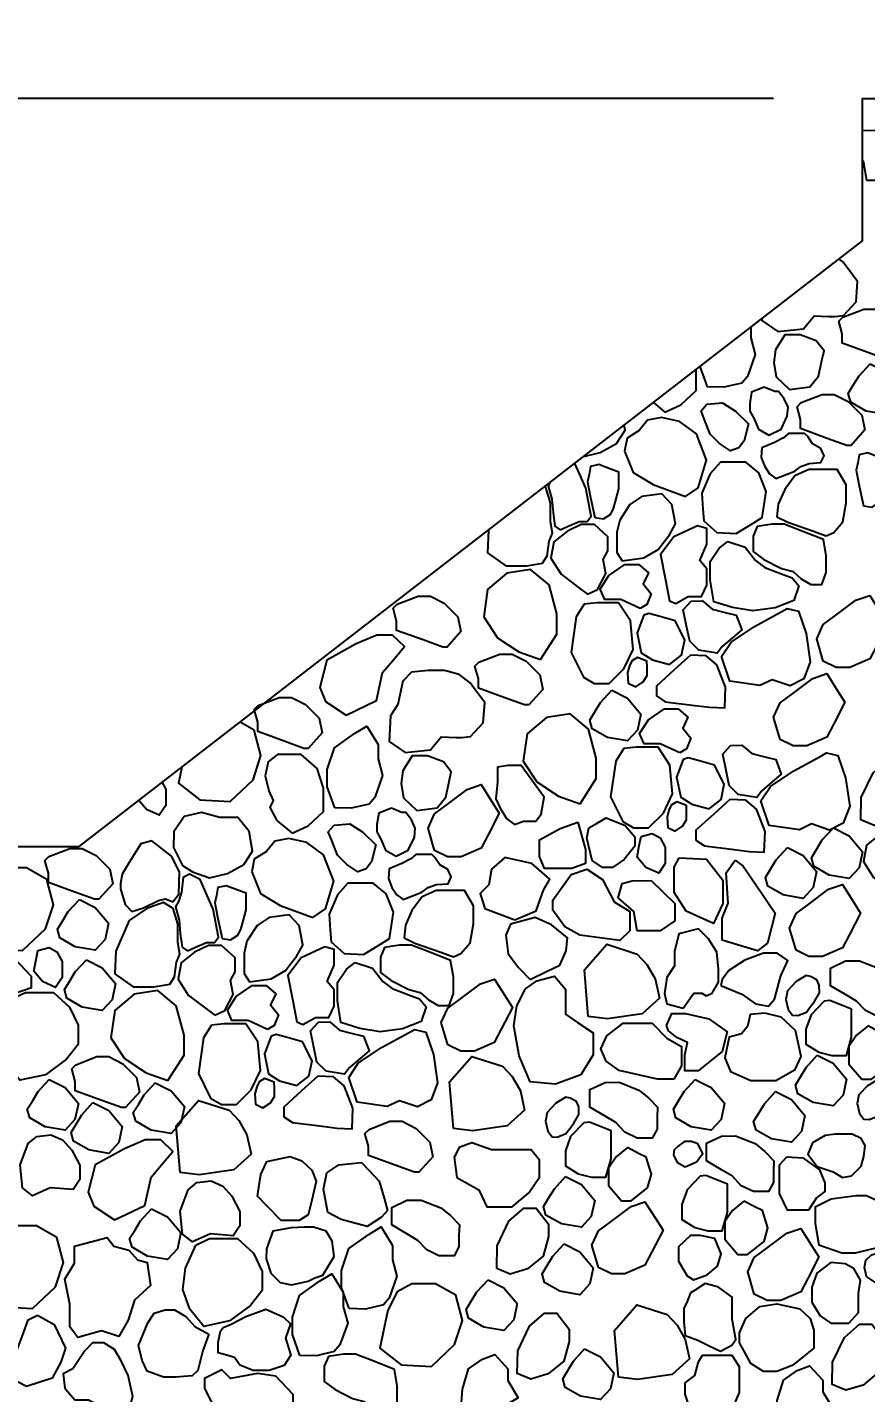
# Model space of a CAD drawing. Header units: millimetres. Extents: x -251401 to 377140, y -30451 to 275830.
# Drawn here: x 333552 to 335906, y -574 to 3260 of the extents above; entities that cross this region are included whole.
import ezdxf

# ---------------------------------------------------------------- set-up
doc = ezdxf.new("R2010")
doc.units = ezdxf.units.MM
for name, color, linetype in [('0-S8', 8, 'Continuous'), ('A-DIMENSIONS', 30, 'Continuous'), ('A-WALL', 4, 'Continuous')]:
    doc.layers.add(name, color=color, linetype=linetype)
doc.styles.add('LEROY', font='simplex.shx')
doc.dimstyles.new('DIM100', dxfattribs={"dimscale": 0, "dimtxt": 220, "dimasz": 180, "dimexe": 220, "dimexo": 250, "dimgap": 1, "dimtad": 1, "dimtoh": 1, "dimlfac": 0.001, "dimzin": 1, "dimdsep": 46, "dimtxsty": 'LEROY', "dimblk1": 'ORIGIN', "dimblk2": 'ORIGIN', "dimsah": 1, "dimcen": 0.18, "dimclrd": 30, "dimclre": 30, "dimclrt": 7, "dimazin": 0, "dimtfac": 1, "dimtix": 1, "dimtmove": 1, "dimatfit": 3, "dimfxl": 1, "dimtvp": 1, "dimtolj": 2, "dimtzin": 0, "dimarcsym": 0})

# ---------------------------------------------------------------- blocks, each defined once
blk = doc.blocks.new('H24H24H24')
at = {"layer": '0-S8', "color": 8}
for points in [[(2600, 5910), (2651.8, 5910.8), (2718.1, 5846.5), (2718.1, 5797.8), (2676.2, 5769.5), (2611.8, 5769.5), (2602.9, 5823.7), (2600, 5826.2)], [(2317.4, 5381.6), (2317.1, 5376.8), (2362, 5345.7), (2433.8, 5353.2), (2463.7, 5389.9), (2505.5, 5388.1), (2521.8, 5388.1), (2546.1, 5391.2), (2581.7, 5429.2), (2586, 5486), (2559.2, 5522.1), (2545.1, 5541.1), (2534.2, 5549.2)], [(2286.2, 5357.5), (2286.2, 5327.8), (2298.8, 5281.6), (2276.9, 5219.9), (2260.7, 5201.2), (2210.8, 5189.4), (2164.7, 5190.6), (2144, 5247.7)], [(2012.8, 5146.2), (2045.1, 5119.5), (2089.6, 5139.7), (2133, 5180.2), (2133, 5239.2)], [(1816.9, 4994.8), (1863, 5005.8), (1909.4, 5031.5), (1933, 5068.5), (1930.7, 5082.8)], [(1721.9, 4921.4), (1716.8, 4912.3), (1727.1, 4874.7), (1730.7, 4838), (1735.8, 4798.9), (1751.1, 4788.8), (1771.6, 4798), (1804, 4812.5), (1826.5, 4812.5), (1837.5, 4827.1), (1822.8, 4906.1), (1805.8, 4944.6), (1792, 4975.7)], [(1549.4, 4788.2), (1546.8, 4724.8), (1598.4, 4687.6), (1656.1, 4687.6), (1701, 4695.1), (1714.7, 4716.2), (1719.8, 4757.3), (1729.2, 4780.1), (1723.3, 4812.6), (1723.3, 4865.2), (1710.4, 4907.5), (1706.8, 4909.8)], [(687.7, 4122.3), (678.4, 4077.6), (738.4, 4031), (823.8, 4026.5), (888.2, 4087.5), (910.4, 4155.2), (891.5, 4226.2), (851.6, 4248.9)], [(632.7, 4079.8), (643.2, 4060.7), (643.2, 4015.1), (624.8, 3987.9), (588.7, 4004.1), (567.2, 4029.2)]]:
    blk.add_lwpolyline(points, dxfattribs=at)
for points in [[(2544.5, 5385.9), (2603.4, 5408.6), (2637.6, 5408.6), (2676.7, 5388.7), (2715.2, 5350.3), (2723.7, 5309), (2684.6, 5265.7), (2672.5, 5265.7), (2617.7, 5285.6), (2543, 5312.7), (2543, 5338.9), (2533, 5374.5)], [(2469.9, 5319.8), (2424.7, 5336.6), (2382.2, 5336.6), (2355.7, 5294.1), (2351.2, 5258.7), (2357.4, 5218.9), (2394.6, 5182.6), (2452.2, 5190.6), (2476.1, 5220.7), (2485.8, 5264.9), (2491.8, 5291.8)], [(2621.5, 5255.3), (2666.1, 5233), (2703.5, 5188.5), (2694, 5143.1), (2666.1, 5112.9), (2609.9, 5122.6), (2566.7, 5147.4), (2560, 5171.7), (2574.1, 5194.9), (2590.3, 5221.3)], [(2324, 5189.8), (2288.2, 5175.8), (2283, 5144), (2283, 5122.6), (2294.3, 5102.6), (2307.4, 5072), (2337.1, 5054.6), (2371.1, 5072), (2388.6, 5107.8), (2390.7, 5133.5), (2380.3, 5157.1), (2364.1, 5177.6), (2353.2, 5177.6)], [(2162.7, 5142.2), (2206.6, 5145.5), (2243.3, 5122.5), (2279.5, 5086.8), (2267.9, 5039.2), (2252.6, 5018.9), (2229, 5011.2), (2198.3, 5031), (2172, 5057.8), (2156.1, 5098.3), (2146.3, 5123.3)], [(2427.5, 5146.2), (2486.5, 5168.9), (2520.6, 5168.9), (2559.8, 5149), (2598.2, 5110.6), (2606.7, 5069.4), (2567.6, 5026), (2555.5, 5026), (2500.7, 5045.9), (2426, 5073.1), (2426, 5099.2), (2416, 5134.8)], [(1931.9, 5010.3), (1955.9, 4950.4), (2011.6, 4916.6), (2060.1, 4898.6), (2103.2, 4882.6), (2138.1, 4906.8), (2161.5, 4984.2), (2133.2, 5058.8), (2085.7, 5093.2), (2035.6, 5104.1), (1996.3, 5097), (1972.3, 5067.5), (1938.5, 5046.3)], [(2353.1, 5033.9), (2317.2, 5019.7), (2315.3, 4992.5), (2325.2, 4967.1), (2338.8, 4946), (2356.8, 4933.1), (2409.4, 4954.1), (2426.8, 4967.1), (2449.7, 4975.1), (2483.1, 4977.6), (2491.8, 4996.8), (2482.5, 5017.2), (2459.6, 5030.8), (2446, 5051.2), (2437.3, 5059.3), (2410, 5059.3), (2392.1, 5059.3), (2377.8, 5047.5)], [(2602.7, 4856.3), (2626.6, 4852.8), (2647.3, 4866.3), (2654.9, 4881.8), (2662.5, 4909.2), (2670.3, 4937.4), (2670.3, 4983.8), (2647.3, 4992.5), (2614.2, 5004.9), (2590.8, 4999.5), (2586.5, 4977.3), (2582.5, 4957), (2585.3, 4941.8), (2590.7, 4913)], [(1848.1, 4823.3), (1872, 4819.8), (1892.6, 4833.4), (1900.2, 4848.8), (1907.8, 4876.2), (1915.7, 4904.5), (1915.7, 4950.8), (1892.7, 4959.5), (1859.6, 4972), (1836.2, 4966.6), (1831.9, 4944.3), (1827.9, 4924), (1830.7, 4908.8), (1836.1, 4880.1)], [(2151.2, 4847), (2154, 4814.6), (2190.8, 4781.8), (2245.5, 4779), (2285.7, 4803.5), (2318.5, 4823.5), (2329.7, 4897.1), (2309.1, 4949), (2272.3, 4979.1), (2200.9, 4979.1), (2171.9, 4946.2), (2149, 4892.1)], [(2359.6, 4825.3), (2389.8, 4810.9), (2462, 4785.2), (2497.5, 4772.6), (2519, 4781.2), (2544.7, 4811.4), (2554.1, 4864.4), (2554.1, 4915.3), (2528.4, 4958.4), (2449.2, 4958.4), (2410.1, 4940.6), (2381.3, 4902), (2363, 4860.9)], [(1925.2, 4702.3), (1986, 4710.1), (2026.4, 4733.4), (2058, 4774.8), (2074.5, 4805.4), (2064.8, 4859.8), (2036.1, 4890.5), (1980.2, 4882.7), (1946.6, 4860.3), (1917.9, 4816.6), (1909.6, 4782.5), (1909.6, 4725.7)], [(1827.6, 4608.8), (1855.9, 4621.4), (1879.2, 4666), (1871.6, 4705.9), (1884.3, 4730.2), (1884.3, 4769.7), (1846.8, 4804.1), (1809.4, 4804.1), (1770.9, 4785.3), (1733.4, 4755.5), (1724.8, 4709.5), (1753.2, 4664.9), (1801.8, 4627.5)], [(2075.2, 4582.6), (2110.6, 4602), (2148.1, 4602), (2162.6, 4633.7), (2162.6, 4679.3), (2143.3, 4702.6), (2163.1, 4748.5), (2163.1, 4793.1), (2136.7, 4800.7), (2069.7, 4769.8), (2032.7, 4719.6), (2046.4, 4648.6), (2057.8, 4589.5)], [(2304.1, 4798), (2292.6, 4771), (2292.6, 4728.2), (2323.1, 4705.7), (2372.1, 4680.1), (2404.8, 4671.7), (2427.3, 4651.4), (2455.1, 4635.5), (2485.6, 4635.5), (2497.5, 4669.1), (2497.5, 4716.3), (2490, 4762.2), (2436.6, 4782.9), (2379.9, 4805), (2346.5, 4805)], [(2222, 4756.3), (2270.5, 4740.4), (2299.7, 4703.3), (2325.4, 4683.3), (2370, 4666.2), (2402.2, 4653.8), (2420.9, 4631.9), (2407.2, 4590.2), (2354.6, 4570.2), (2292.3, 4561.6), (2234.5, 4571.3), (2181.9, 4587.3), (2172.2, 4648.5), (2172.2, 4699.9), (2197.4, 4737.6)], [(1695.8, 4424.9), (1741.2, 4496.5), (1741.2, 4552.7), (1719.4, 4634.5), (1667.7, 4677.9), (1601.2, 4667), (1546.8, 4621.7), (1536, 4544.4), (1574.3, 4486.2), (1635.1, 4446.6)], [(1975.8, 4568.3), (1921, 4593.7), (1875.8, 4593.7), (1863.1, 4622.1), (1887.5, 4660.6), (1932.6, 4691.5), (1971.7, 4691.5), (1998.6, 4668.2), (1984.3, 4637.2), (2006.4, 4609.1), (1994.3, 4579.5)], [(1293, 4580), (1351.9, 4602.7), (1386.1, 4602.7), (1425.2, 4582.8), (1463.7, 4544.4), (1472.2, 4503.2), (1433.1, 4459.8), (1421, 4459.8), (1366.2, 4479.7), (1291.5, 4506.8), (1291.5, 4533), (1281.5, 4568.6)], [(2489.8, 4420), (2471.3, 4482.5), (2489.8, 4523), (2525.2, 4549.6), (2581.3, 4591.8), (2620.4, 4604.9), (2649.7, 4558.6), (2671.2, 4524.6), (2640, 4464.2), (2620.4, 4426.4), (2564.3, 4402.4), (2526.1, 4402.4)], [(1818.3, 4580.5), (1795.9, 4544.8), (1781.3, 4444.7), (1815.9, 4375.5), (1846.2, 4357.3), (1888.1, 4357.3), (1930, 4398.6), (1955.5, 4453.2), (1948.2, 4533.2), (1914.8, 4583.6), (1854.1, 4583.6)], [(2118.7, 4589.1), (2150.3, 4590), (2177.9, 4566.4), (2210.5, 4558.1), (2245.5, 4549.3), (2260.7, 4508.4), (2235.6, 4486.9), (2205.8, 4461.4), (2191.9, 4442.4), (2139.9, 4450.7), (2114.5, 4476.5), (2105.9, 4518.7), (2096.6, 4564.2)], [(2203.7, 4433.1), (2230.6, 4473.5), (2296.1, 4517.8), (2371.7, 4559), (2388.1, 4567.9), (2419.8, 4560.4), (2441.7, 4497.6), (2453.1, 4418.7), (2435, 4370.7), (2396.5, 4350.7), (2346, 4368.3), (2311.8, 4352.1), (2227.1, 4364.5)], [(1985.6, 4549.1), (1966.7, 4500), (1978.7, 4443.2), (2009.7, 4424.3), (2058, 4410.5), (2091.6, 4437.2), (2100.8, 4480.5), (2073.5, 4533.6), (2027.6, 4546.4), (1999.7, 4554.1)], [(1178.1, 4468.9), (1095.3, 4423.2), (1075.6, 4346.7), (1091.6, 4307.2), (1149.7, 4268.9), (1234.9, 4309.6), (1252.2, 4388.6), (1281.8, 4423.2), (1314, 4461.5), (1279.4, 4493.6), (1236.1, 4493.6)], [(1522.6, 4417.5), (1581.6, 4440.2), (1615.7, 4440.2), (1654.9, 4420.3), (1693.3, 4381.9), (1701.8, 4340.6), (1662.7, 4297.3), (1650.6, 4297.3), (1595.8, 4317.2), (1521.1, 4344.3), (1521.1, 4370.5), (1511.1, 4406.1)], [(1940.2, 4387.3), (1942.1, 4358.2), (1962.8, 4347.8), (1983.6, 4362), (1995, 4379.6), (1995, 4403.4), (1994.4, 4420.6), (1967.6, 4430.1), (1952, 4421), (1945.4, 4407.3)], [(2116.8, 4437.1), (2071.2, 4395.9), (2021.1, 4350.5), (2021.1, 4322.9), (2045.5, 4306.5), (2128.8, 4296.2), (2171, 4291), (2213, 4289.4), (2215.3, 4347.2), (2191.1, 4410.1), (2161, 4434.8)], [(1333.3, 4389.3), (1308.4, 4363.7), (1294.7, 4298.9), (1274.1, 4266.5), (1270.3, 4194.8), (1315.2, 4163.6), (1387, 4171.1), (1416.9, 4207.9), (1458.7, 4206), (1475, 4206), (1499.3, 4209.1), (1534.9, 4247.1), (1539.2, 4303.9), (1512.4, 4340), (1498.3, 4359.1), (1466.8, 4382.4), (1426.3, 4394.3), (1380.1, 4394.3)], [(2368.8, 4200.3), (2350.3, 4262.8), (2368.8, 4303.3), (2404.2, 4329.9), (2460.3, 4372), (2499.4, 4385.2), (2528.7, 4338.8), (2550.2, 4304.9), (2519, 4244.5), (2499.4, 4206.6), (2443.3, 4182.7), (2405, 4182.7)], [(1895.6, 4338.5), (1940.1, 4316.2), (1977.5, 4271.7), (1968, 4226.4), (1940.1, 4196.1), (1883.9, 4205.8), (1840.7, 4230.6), (1834, 4254.9), (1848.2, 4278.1), (1864.3, 4304.5)], [(902.8, 4295.5), (961.8, 4318.3), (996, 4318.3), (1035.1, 4298.3), (1073.5, 4259.9), (1082.1, 4218.7), (1042.9, 4175.3), (1030.8, 4175.3), (976, 4195.2), (901.4, 4222.4), (901.4, 4248.6), (891.4, 4284.1)], [(1806.7, 4019.7), (1852.1, 4091.2), (1852.1, 4147.5), (1830.3, 4229.2), (1778.6, 4272.7), (1712.1, 4261.8), (1657.7, 4216.5), (1646.9, 4139.2), (1685.2, 4081), (1746, 4041.4)], [(2086.7, 4163.1), (2031.9, 4188.5), (1986.7, 4188.5), (1974, 4216.9), (1998.4, 4255.4), (2043.5, 4286.3), (2082.6, 4286.3), (2109.5, 4263), (2095.2, 4232), (2117.3, 4203.8), (2105.2, 4174.3)], [(1117.9, 4008.6), (1096.7, 4067.2), (1096.7, 4115.8), (1116.6, 4176.9), (1172.8, 4216.8), (1207.7, 4238), (1239.4, 4185.8), (1239.4, 4145.7), (1252, 4099.6), (1230.1, 4037.9), (1213.9, 4019.2), (1164, 4007.3)], [(2229.6, 4183.9), (2261.2, 4184.8), (2288.8, 4161.2), (2321.4, 4152.9), (2356.4, 4144.1), (2371.6, 4103.1), (2346.5, 4081.7), (2316.7, 4056.1), (2302.8, 4037.2), (2250.8, 4045.5), (2225.4, 4071.3), (2216.8, 4113.5), (2207.5, 4159)], [(955.4, 3973), (998.3, 3937.4), (1042.8, 3957.7), (1086.2, 3998.1), (1086.2, 4063.8), (1068.5, 4118.6), (1023, 4158), (957.3, 4158), (930.2, 4137.3), (921.8, 4098.3), (932.2, 4056.4), (944.5, 4028.7), (935.6, 4009.5)], [(1423.1, 4137.7), (1377.9, 4154.5), (1335.4, 4154.5), (1308.9, 4112), (1304.4, 4076.6), (1310.6, 4036.8), (1347.8, 4000.5), (1405.4, 4008.5), (1429.3, 4038.6), (1439, 4082.8), (1445, 4109.7)], [(1929.2, 4175.3), (1906.8, 4139.5), (1892.2, 4039.5), (1926.8, 3970.3), (1957.1, 3952.1), (1999, 3952.1), (2040.9, 3993.4), (2066.4, 4048), (2059.1, 4128), (2025.7, 4178.4), (1965, 4178.4)], [(2096.5, 4143.9), (2077.6, 4094.8), (2089.6, 4038), (2120.7, 4019.1), (2168.9, 4005.3), (2202.5, 4032), (2211.7, 4075.3), (2184.4, 4128.4), (2138.5, 4141.2), (2110.6, 4148.9)], [(2314.6, 4027.9), (2341.5, 4068.3), (2407.1, 4112.6), (2482.6, 4153.8), (2499, 4162.7), (2530.7, 4155.2), (2552.6, 4092.4), (2564, 4013.5), (2545.9, 3965.5), (2507.4, 3945.5), (2456.9, 3963.1), (2422.7, 3946.9), (2338, 3959.3)], [(2595.9, 4037.6), (2629.4, 4107.1), (2671.1, 4144.1), (2705.7, 4144.1), (2740.3, 4099.1), (2740.3, 4063.7), (2725, 4009.1), (2681.6, 3973), (2632.6, 3958.5), (2594.8, 3974.6)], [(1582, 4007.9), (1600.3, 3978.5), (1622.5, 3961.5), (1648, 3971.3), (1682.7, 3971.3), (1697.7, 3990.2), (1706.2, 4038.6), (1641.5, 4127.4), (1603.6, 4127.4), (1574.8, 4122.9), (1574.8, 4081), (1569.9, 4033.5)], [(1398.2, 3888.6), (1379.7, 3951), (1398.2, 3991.5), (1433.6, 4018.2), (1489.7, 4060.3), (1528.8, 4073.5), (1558.1, 4027.1), (1579.6, 3993.2), (1548.4, 3932.8), (1528.8, 3894.9), (1472.7, 3871), (1434.4, 3871)], [(2227.7, 4031.9), (2182.1, 3990.6), (2132, 3945.3), (2132, 3917.7), (2156.4, 3901.3), (2239.7, 3891), (2281.9, 3885.8), (2323.9, 3884.2), (2326.2, 3941.9), (2302, 4004.9), (2271.9, 4029.6)], [(690.1, 3846.6), (718.2, 3828.9), (765.5, 3811.7), (816.2, 3823.7), (862.6, 3849.5), (886.2, 3886.4), (877.3, 3942.3), (845.6, 3981.6), (794.7, 3981.6), (743.7, 3995.5), (694.3, 3983.9), (665.7, 3940.7), (665, 3897.5)], [(1277.2, 4007.7), (1241.4, 3993.7), (1236.2, 3961.9), (1236.2, 3940.6), (1247.5, 3920.5), (1260.6, 3890), (1290.3, 3872.5), (1324.3, 3890), (1341.8, 3925.7), (1343.9, 3951.5), (1333.5, 3975), (1317.3, 3995.5), (1306.4, 3995.5)], [(2051.1, 3982.1), (2053, 3952.9), (2073.7, 3942.6), (2094.5, 3956.8), (2105.9, 3974.4), (2105.9, 3998.2), (2105.3, 4015.4), (2078.5, 4024.9), (2062.9, 4015.7), (2056.3, 4002.1)], [(1115.9, 3960.1), (1159.8, 3963.4), (1196.5, 3940.4), (1232.7, 3904.8), (1221.1, 3857.1), (1205.8, 3836.9), (1182.2, 3829.2), (1151.5, 3848.9), (1125.2, 3875.7), (1109.3, 3916.3), (1099.5, 3941.2)], [(1800.7, 3968), (1822.3, 3891), (1822.3, 3852.1), (1783.4, 3838.2), (1706.3, 3838.2), (1692.5, 3872), (1692.5, 3918.7), (1750.5, 3950.7)], [(1852.6, 3964.6), (1879.5, 3980.1), (1933.2, 3958.5), (1960.9, 3927.4), (1960.9, 3900.5), (1930.6, 3863.3), (1897.7, 3840.8), (1870, 3840.8), (1840.5, 3860.7), (1825.2, 3923.6), (1831.2, 3952.3)], [(2518.2, 3952.1), (2562.8, 3929.8), (2600.2, 3885.3), (2590.6, 3840), (2562.8, 3809.8), (2506.6, 3819.4), (2463.4, 3844.2), (2456.7, 3868.5), (2470.8, 3891.7), (2487, 3918.2)], [(2705.5, 3756.8), (2733.9, 3769.4), (2757.2, 3813.9), (2749.6, 3853.9), (2762.2, 3878.2), (2762.2, 3917.6), (2724.8, 3952), (2687.3, 3952), (2648.9, 3933.3), (2611.4, 3903.5), (2602.8, 3857.4), (2631.1, 3812.9), (2679.7, 3775.5)], [(516.1, 3796.4), (516.3, 3780.9), (529.2, 3737.4), (548, 3717.5), (580.6, 3727.6), (622.7, 3748.1), (641.9, 3753), (662.7, 3744.5), (679.6, 3765.8), (681.4, 3828.6), (659.6, 3872.3), (624.2, 3900.2), (604, 3916.1), (572.6, 3907.3), (540.2, 3854.9), (520.3, 3822.6)], [(885.1, 3828.3), (909.1, 3768.3), (964.8, 3734.5), (1013.3, 3716.5), (1056.4, 3700.6), (1091.3, 3724.7), (1114.7, 3802.1), (1086.4, 3876.8), (1038.9, 3911.1), (988.8, 3922), (949.5, 3914.9), (925.5, 3885.5), (891.7, 3864.2)], [(2009.2, 3936.4), (2031.2, 3924.3), (2045.9, 3897.6), (2045.9, 3852.1), (2027.5, 3824.8), (1991.4, 3841.1), (1966.7, 3869.9), (1973, 3902.9), (1977.8, 3928.1)], [(314.8, 3872), (373.8, 3894.7), (407.9, 3894.7), (447.1, 3874.8), (485.5, 3836.4), (494, 3795.2), (454.9, 3751.8), (442.8, 3751.8), (388, 3771.7), (313.3, 3798.8), (313.3, 3825), (303.3, 3860.6)], [(1306.3, 3851.9), (1270.4, 3837.6), (1268.5, 3810.4), (1278.4, 3785), (1292, 3764), (1310, 3751), (1362.6, 3772), (1380, 3785), (1402.9, 3793.1), (1436.3, 3795.5), (1445, 3814.7), (1435.7, 3835.1), (1412.8, 3848.8), (1399.2, 3869.2), (1390.5, 3877.2), (1363.2, 3877.2), (1345.3, 3877.2), (1331, 3865.5)], [(2389, 3896.6), (2433.5, 3874.3), (2470.9, 3829.8), (2461.4, 3784.5), (2433.5, 3754.3), (2377.3, 3763.9), (2334.1, 3788.7), (2327.4, 3813), (2341.6, 3836.2), (2357.7, 3862.7)], [(117.9, 3765.2), (95.7, 3658.7), (155.6, 3612.1), (241.1, 3607.7), (305.5, 3668.7), (327.7, 3736.4), (308.8, 3807.4), (252.2, 3839.6), (185.6, 3839.6), (144.5, 3817.4)], [(1623.8, 3693.9), (1683.7, 3718.8), (1703.5, 3776.8), (1721.4, 3808), (1671.6, 3852.6), (1595.7, 3869.2), (1557.5, 3836), (1550.5, 3792.7), (1526.2, 3767.9), (1539.6, 3725.8)], [(1764.2, 3674.1), (1730.1, 3721.3), (1730.1, 3748.8), (1781.8, 3821.2), (1825.7, 3836.6), (1869.7, 3807), (1902.6, 3744.4), (1946.6, 3716.9), (1946.6, 3663.1), (1918, 3635.7), (1806, 3651)], [(2084.6, 3867.7), (2161.7, 3864.4), (2207.2, 3805.8), (2207.2, 3739.7), (2181.2, 3683.3), (2105.1, 3718.4), (2070.5, 3771.1), (2070.5, 3841.6)], [(2241.8, 3861.4), (2265, 3844.5), (2302.9, 3788.8), (2333, 3744.5), (2354.8, 3712.4), (2333.5, 3628.8), (2305, 3606.7), (2249.2, 3623.5), (2205.9, 3636.6), (2206, 3698.2), (2222.9, 3740.3), (2216.6, 3825.8)], [(689, 3616.9), (704.3, 3606.7), (724.8, 3615.9), (757.2, 3630.4), (779.7, 3630.4), (790.7, 3645), (776, 3724), (759, 3762.6), (739.4, 3806.8), (709.9, 3822), (692.3, 3813.2), (687.4, 3771.8), (678.4, 3745.5), (670, 3730.2), (680.3, 3692.6), (683.9, 3655.9)], [(1104.4, 3664.9), (1107.2, 3632.6), (1144, 3599.7), (1198.7, 3596.9), (1238.9, 3621.4), (1271.7, 3641.5), (1282.9, 3715.1), (1262.3, 3766.9), (1225.5, 3797), (1154.1, 3797), (1125.1, 3764.1), (1102.2, 3710.1)], [(2006.8, 3804.5), (2073.1, 3740.1), (2073.1, 3691.4), (2031.2, 3663.1), (1966.8, 3663.1), (1957.9, 3717.3), (1914.1, 3755.7), (1925, 3796.1), (1953.1, 3803.6)], [(801.3, 3641.3), (825.2, 3637.7), (845.8, 3651.3), (853.4, 3666.8), (861, 3694.2), (868.9, 3722.4), (868.9, 3768.8), (845.9, 3777.5), (812.8, 3789.9), (789.4, 3784.5), (785.1, 3762.3), (781.1, 3742), (783.9, 3726.8), (789.3, 3698)], [(1312.8, 3643.2), (1343, 3628.9), (1415.2, 3603.1), (1450.7, 3590.5), (1472.2, 3599.2), (1497.9, 3629.4), (1507.3, 3682.3), (1507.3, 3733.3), (1481.6, 3776.3), (1402.4, 3776.3), (1363.3, 3758.5), (1334.5, 3719.9), (1316.2, 3678.8)], [(2413.3, 3608.5), (2394.7, 3671), (2413.3, 3711.5), (2448.7, 3738.1), (2504.7, 3780.3), (2543.9, 3793.4), (2573.2, 3747.1), (2594.6, 3713.1), (2563.4, 3652.7), (2543.8, 3614.9), (2487.7, 3590.9), (2449.5, 3590.9)], [(400.4, 3751), (445, 3728.8), (482.4, 3684.2), (472.8, 3638.9), (445, 3608.7), (388.8, 3618.4), (345.6, 3643.1), (338.9, 3667.5), (353, 3690.6), (369.2, 3717.1)], [(500, 3542.8), (551.6, 3505.5), (609.3, 3505.5), (654.2, 3513), (667.9, 3534.2), (673, 3575.3), (682.4, 3598), (676.5, 3630.5), (676.5, 3683.1), (663.6, 3725.4), (636.5, 3743), (590.3, 3725.8), (540.5, 3692.1), (521.3, 3648.6), (502.6, 3606.4)], [(878.4, 3520.3), (939.2, 3528), (979.6, 3551.4), (1011.2, 3592.7), (1027.7, 3623.3), (1018, 3677.8), (989.3, 3708.4), (933.4, 3700.6), (899.8, 3678.3), (871.1, 3634.5), (862.8, 3600.5), (862.8, 3543.6)], [(1666.4, 3526), (1714.1, 3549.8), (1749.8, 3566.4), (1767.9, 3607.2), (1771.5, 3643), (1726.5, 3679.9), (1681, 3700.5), (1611.5, 3681.8), (1598, 3651.2), (1604.7, 3598.5), (1633.5, 3560.2)], [(2049.9, 3458.3), (2095.8, 3446), (2126.1, 3487.7), (2149.1, 3487.7), (2161.2, 3480.2), (2177.4, 3487.8), (2195.6, 3519), (2195.6, 3555), (2190.8, 3602.8), (2167.3, 3640.8), (2139, 3668.3), (2083.9, 3654.6), (2072.2, 3604.8), (2072.2, 3565.2), (2049.9, 3532), (2044.2, 3486.7)], [(86.6, 3463.2), (105.9, 3457.4), (163.6, 3485), (212, 3485), (266.1, 3504.2), (266.1, 3534.9), (217.2, 3586.4), (166.2, 3593.7), (90.3, 3580.2), (65.8, 3604.6), (16.9, 3579.6), (16.9, 3553.1), (40.8, 3503.2)], [(315.1, 3615.9), (337.1, 3603.9), (351.8, 3577.2), (351.8, 3531.6), (333.4, 3504.4), (297.2, 3520.6), (272.6, 3549.4), (278.9, 3582.4), (283.7, 3607.6)], [(780.8, 3426.7), (809.1, 3439.4), (832.4, 3483.9), (824.8, 3523.9), (837.5, 3548.1), (837.5, 3587.6), (800, 3622), (762.6, 3622), (724.1, 3603.3), (686.6, 3573.4), (678, 3527.4), (706.4, 3482.9), (755, 3445.5)], [(1028.4, 3400.5), (1063.8, 3420), (1101.3, 3420), (1115.8, 3451.6), (1115.8, 3497.2), (1096.5, 3520.6), (1116.3, 3566.4), (1116.3, 3611), (1089.9, 3618.6), (1022.9, 3587.7), (985.9, 3537.5), (999.6, 3466.5), (1011, 3407.4)], [(1257.3, 3615.9), (1245.8, 3589), (1245.8, 3546.2), (1276.3, 3523.6), (1325.3, 3498.1), (1358, 3489.7), (1380.5, 3469.4), (1408.3, 3453.5), (1438.8, 3453.5), (1450.7, 3487), (1450.7, 3534.2), (1443.2, 3580.1), (1389.8, 3600.9), (1333.1, 3622.9), (1299.7, 3622.9)], [(1829.8, 3422.3), (1818.7, 3553.4), (1881.8, 3625.2), (1967.3, 3597.9), (1994.5, 3568.3), (2017.7, 3528.2), (2029.9, 3474.2), (1981.2, 3429.9), (1883.7, 3416)], [(420.2, 3581.6), (464.7, 3559.3), (502.1, 3514.8), (492.6, 3469.5), (464.7, 3439.2), (408.5, 3448.9), (365.3, 3473.7), (358.6, 3498), (372.8, 3521.2), (388.9, 3547.6)], [(1175.2, 3574.3), (1223.7, 3558.4), (1252.9, 3521.2), (1278.6, 3501.2), (1323.2, 3484.1), (1355.4, 3471.8), (1374.1, 3449.8), (1360.4, 3408.1), (1307.8, 3388.1), (1245.5, 3379.6), (1187.7, 3389.3), (1135.1, 3405.3), (1125.4, 3466.4), (1125.4, 3517.8), (1150.6, 3555.5)], [(2202.3, 3509.7), (2261.2, 3485.4), (2299.8, 3458.3), (2336.2, 3452), (2352.4, 3471.6), (2370.3, 3536.8), (2389.9, 3580.1), (2360.5, 3600.3), (2321.8, 3600.3), (2269.4, 3580.9), (2224.8, 3552.1), (2206.1, 3526.6)], [(2552.1, 3578.5), (2591.9, 3579), (2647.1, 3557.4), (2674.4, 3535.2), (2699.5, 3509.1), (2698.3, 3480.1), (2698.3, 3447.7), (2684.7, 3422.6), (2642, 3422.6), (2607.9, 3439.1), (2582.8, 3465.9), (2552.1, 3484.1), (2509.9, 3509.1), (2509.9, 3536.4), (2509.9, 3558.6)], [(1435.2, 3342.9), (1416.7, 3405.4), (1435.2, 3445.9), (1470.7, 3472.5), (1526.7, 3514.7), (1565.9, 3527.8), (1595.2, 3481.5), (1616.6, 3447.6), (1585.4, 3387.2), (1565.8, 3349.3), (1509.7, 3325.4), (1471.5, 3325.4)], [(1653.6, 3500.2), (1685, 3522.5), (1734.6, 3535.8), (1765.4, 3499.6), (1765.4, 3429), (1799.8, 3406.1), (1843.5, 3376.9), (1843.5, 3315), (1808.8, 3258.8), (1737.6, 3232.3), (1666.3, 3239.5), (1635.5, 3311.9), (1620.4, 3396.4), (1629.5, 3452.5)], [(2442, 3537.2), (2413.7, 3520.5), (2389.7, 3494.5), (2385, 3470.2), (2391.3, 3441.9), (2403.3, 3426.4), (2418.1, 3425.6), (2442.4, 3435.1), (2454, 3450.3), (2464.7, 3464.2), (2478.7, 3488.6), (2478.3, 3510.5), (2471.9, 3525.6), (2454, 3534.8)], [(211, 3471.9), (248.9, 3490.3), (327.9, 3490.3), (372.4, 3449.1), (396.8, 3398.1), (396.8, 3344.2), (364.1, 3302.3), (305.5, 3259), (233.2, 3243.8), (194.4, 3292.5), (173.9, 3347.2), (182.2, 3407.3)], [(649, 3242.8), (694.4, 3314.4), (694.4, 3370.6), (672.6, 3452.4), (620.9, 3495.8), (554.4, 3485), (500, 3439.6), (489.2, 3362.3), (527.5, 3304.2), (588.3, 3264.6)], [(929, 3386.3), (874.2, 3411.6), (829, 3411.6), (816.3, 3440), (840.7, 3478.5), (885.8, 3509.5), (924.9, 3509.5), (951.8, 3486.2), (937.5, 3455.1), (959.6, 3427), (947.5, 3397.4)], [(2492.3, 3465.5), (2455.4, 3427.1), (2440.9, 3386.6), (2440.9, 3344.6), (2477.1, 3322.2), (2514, 3312.8), (2554.6, 3312.8), (2569.1, 3364.2), (2569.1, 3414.1), (2569.1, 3443), (2508.2, 3467.6)], [(2049.5, 3397.1), (2064.8, 3431), (2102.7, 3431), (2168, 3416.3), (2220, 3379.1), (2205.9, 3324.7), (2137.9, 3270.2), (2100.7, 3270.2), (2100.7, 3315.1), (2108, 3349.5), (2078.2, 3363.5), (2055.3, 3382.4)], [(2260.3, 3373.8), (2225.8, 3364.3), (2213, 3306.8), (2229.6, 3268.5), (2285.9, 3242.9), (2356.2, 3242.9), (2411.2, 3273.6), (2427.8, 3310), (2411.9, 3382.8), (2371.6, 3420.5), (2325.5, 3432), (2284, 3428), (2277.3, 3394.3)], [(771.5, 3398.5), (749.1, 3362.7), (734.5, 3262.6), (769.1, 3193.5), (799.4, 3175.3), (841.3, 3175.3), (883.2, 3216.5), (908.7, 3271.1), (901.4, 3351.2), (868, 3401.5), (807.3, 3401.5)], [(1071.9, 3407.1), (1103.5, 3407.9), (1131.1, 3384.3), (1163.7, 3376.1), (1198.7, 3367.2), (1213.9, 3326.3), (1188.8, 3304.8), (1159, 3279.3), (1145.1, 3260.4), (1093.1, 3268.6), (1067.7, 3294.4), (1059.1, 3336.7), (1049.8, 3382.2)], [(1156.9, 3251), (1183.8, 3291.4), (1249.3, 3335.7), (1324.9, 3376.9), (1341.3, 3385.8), (1373, 3378.3), (1394.9, 3315.6), (1406.3, 3236.6), (1388.2, 3188.6), (1349.7, 3168.6), (1299.2, 3186.2), (1265, 3170.1), (1180.3, 3182.4)], [(1879.8, 3297.4), (1865.1, 3331.5), (1881.7, 3368.3), (1927.7, 3404.2), (1984.9, 3404.2), (2008.8, 3404.2), (2050.3, 3361.8), (2091.7, 3337.9), (2091.7, 3283.6), (2069.6, 3246.8), (2024.5, 3246.8), (1916.7, 3270.7)], [(2615.4, 3396), (2583.5, 3370), (2561.8, 3338.5), (2561.8, 3288.9), (2598, 3246.2), (2625.5, 3246.2), (2671.9, 3282.4), (2682.7, 3320.8), (2667.5, 3369.2), (2648, 3378.6)], [(938.8, 3367), (919.9, 3318), (931.9, 3261.1), (962.9, 3242.2), (1011.2, 3228.4), (1044.8, 3255.1), (1054, 3298.4), (1026.7, 3351.6), (980.8, 3364.3), (952.9, 3372.1)], [(390.3, 3287.1), (449.3, 3309.8), (483.4, 3309.8), (522.6, 3289.9), (561, 3251.5), (569.5, 3210.3), (530.4, 3166.9), (518.3, 3166.9), (463.5, 3186.8), (388.8, 3213.9), (388.8, 3240.1), (378.8, 3275.7)], [(1451, 3107.8), (1439.9, 3238.9), (1503, 3310.7), (1588.4, 3283.5), (1615.7, 3253.8), (1638.9, 3213.7), (1651, 3159.8), (1602.3, 3115.4), (1504.9, 3101.5)], [(2473, 3313.7), (2517.5, 3291.4), (2554.9, 3246.9), (2545.4, 3201.5), (2517.5, 3171.3), (2461.3, 3181), (2418.1, 3205.8), (2411.4, 3230.1), (2425.6, 3253.3), (2441.7, 3279.7)], [(315.7, 3245.5), (360.3, 3223.2), (397.7, 3178.7), (388.1, 3133.4), (360.3, 3103.1), (304.1, 3112.8), (260.8, 3137.6), (254.2, 3161.9), (268.3, 3185.1), (284.5, 3211.5)], [(613.4, 3236.2), (658, 3214), (695.4, 3169.4), (685.8, 3124.1), (658, 3093.9), (601.8, 3103.6), (558.5, 3128.3), (551.8, 3152.7), (566, 3175.8), (582.1, 3202.3)], [(893.4, 3205.2), (895.3, 3176.1), (916, 3165.8), (936.8, 3179.9), (948.2, 3197.5), (948.2, 3221.3), (947.6, 3238.6), (920.8, 3248), (905.2, 3238.9), (898.6, 3225.2)], [(1070, 3255), (1024.4, 3213.8), (974.3, 3168.4), (974.3, 3140.8), (998.7, 3124.5), (1082, 3114.2), (1124.2, 3109), (1166.2, 3107.3), (1168.5, 3165.1), (1144.3, 3228), (1114.2, 3252.8)], [(1876.7, 3237.1), (1916.6, 3237.7), (1971.8, 3216.1), (1999.1, 3193.9), (2024.1, 3167.7), (2023, 3138.7), (2023, 3106.3), (2009.3, 3081.3), (1966.6, 3081.3), (1932.5, 3097.8), (1907.5, 3124.5), (1876.7, 3142.7), (1834.5, 3167.7), (1834.5, 3195), (1834.5, 3217.2)], [(2130.2, 3245.8), (2174.8, 3223.6), (2212.2, 3179), (2202.6, 3133.7), (2174.8, 3103.5), (2118.6, 3113.2), (2075.3, 3137.9), (2068.6, 3162.3), (2082.8, 3185.4), (2098.9, 3211.9)], [(2642.2, 3245.1), (2613.9, 3228.3), (2589.9, 3202.4), (2585.2, 3178.1), (2591.5, 3149.8), (2603.5, 3134.3), (2618.3, 3133.5), (2642.6, 3143), (2654.2, 3158.2), (2664.9, 3172.1), (2678.9, 3196.4), (2678.5, 3218.4), (2672.1, 3233.5), (2654.2, 3242.7)], [(683.3, 2984.2), (672.2, 3115.4), (735.3, 3187.1), (820.7, 3159.9), (847.9, 3130.2), (871.1, 3090.1), (883.3, 3036.2), (834.6, 2991.9), (737.2, 2977.9)], [(1766.6, 3195.9), (1738.3, 3179.1), (1714.4, 3153.2), (1709.6, 3128.9), (1716, 3100.6), (1727.9, 3085), (1742.7, 3084.2), (1767, 3093.8), (1778.6, 3109), (1789.4, 3122.9), (1803.3, 3147.2), (1802.9, 3169.2), (1796.6, 3184.3), (1778.6, 3193.5)], [(2355.7, 3211.6), (2400.3, 3189.3), (2437.7, 3144.8), (2428.1, 3099.5), (2400.3, 3069.3), (2344.1, 3079), (2300.9, 3103.7), (2294.2, 3128.1), (2308.3, 3151.2), (2324.5, 3177.7)], [(438.5, 3180.7), (483.1, 3158.4), (520.5, 3113.9), (510.9, 3068.6), (483.1, 3038.3), (426.9, 3048), (383.6, 3072.8), (376.9, 3097.1), (391.1, 3120.3), (407.2, 3146.7)], [(1213.9, 3105.7), (1272.8, 3128.4), (1307, 3128.4), (1346.1, 3108.5), (1384.6, 3070.1), (1393.1, 3028.9), (1354, 2985.5), (1341.9, 2985.5), (1287.1, 3005.4), (1212.4, 3032.5), (1212.4, 3058.7), (1202.4, 3094.3)], [(1816.9, 3124.1), (1780, 3085.8), (1765.5, 3045.3), (1765.5, 3003.3), (1801.7, 2980.9), (1838.7, 2971.5), (1879.2, 2971.5), (1893.7, 3022.8), (1893.7, 3072.8), (1893.7, 3101.7), (1832.9, 3126.3)], [(280.5, 3085.4), (320.3, 3090.2), (353.4, 3076), (379.1, 3047.6), (401.6, 3004.8), (401.6, 2964.5), (382.7, 2936.5), (318.6, 2941.7), (268.8, 2919.4), (240.3, 2941.2), (234.1, 3005.7), (256.4, 3065.5)], [(527.5, 3051.4), (444.7, 3005.7), (424.9, 2929.1), (441, 2889.6), (499.1, 2851.4), (584.3, 2892.1), (601.6, 2971.1), (631.2, 3005.7), (663.3, 3043.9), (628.8, 3076), (585.5, 3076)], [(1460.9, 2970.6), (1522.1, 2935.5), (1545.2, 2887.8), (1616.1, 2887.8), (1662.3, 2927.3), (1692.9, 2971.3), (1692.9, 3019), (1669, 3048.1), (1598.2, 3048.1), (1557.9, 3048.1), (1502.7, 3067.5), (1466.9, 3054.8), (1452.7, 3028)], [(2102.2, 3000.3), (2134.1, 3014.8), (2151.7, 3038.3), (2137.8, 3065.2), (2119.8, 3072), (2100.3, 3072), (2082.3, 3058.1), (2071.2, 3048.2), (2068.7, 3034.6), (2075.5, 3020.1), (2080.5, 3012.9)], [(2203.7, 3086.8), (2243.5, 3087.4), (2298.7, 3065.7), (2326, 3043.6), (2351.1, 3017.4), (2349.9, 2988.4), (2349.9, 2956), (2336.3, 2931), (2293.6, 2931), (2259.4, 2947.5), (2234.4, 2974.2), (2203.7, 2992.4), (2161.4, 3017.4), (2161.4, 3044.7), (2161.4, 3066.9)], [(2495.5, 3088.1), (2459.9, 3067.9), (2446.4, 3036.1), (2472.4, 3001.4), (2489.8, 2995.7), (2517.8, 2986.3), (2543.7, 2970.6), (2568.8, 2975.4), (2595.8, 3002.4), (2603.5, 3029.4), (2607.3, 3060.2), (2595.8, 3080.4), (2570.7, 3091.9), (2524.5, 3091.9)], [(992.7, 3029.2), (1025.4, 3017.5), (1053, 2990.7), (1065.6, 2960.5), (1053, 2906.9), (1043.4, 2865.8), (1017.8, 2850), (966.7, 2850), (928.1, 2890.2), (900.9, 2918.5), (910.5, 2979), (927.3, 3015)], [(1940, 3054.7), (1908.2, 3028.6), (1886.5, 2997.1), (1886.5, 2947.6), (1922.7, 2904.9), (1950.2, 2904.9), (1996.5, 2941.1), (2007.4, 2979.4), (1992.2, 3027.9), (1972.6, 3037.3)], [(2432.1, 3026), (2478.9, 2992.2), (2494, 2955.5), (2494, 2931), (2471, 2913), (2447.9, 2878.4), (2404.7, 2878.4), (2389.6, 2878.4), (2367.2, 2925.9), (2367.2, 2965.5), (2367.2, 3005.9), (2387.4, 3028.9)], [(1192.4, 3012.5), (1212.5, 2991.6), (1242.6, 2960.3), (1256.1, 2912), (1265.7, 2877.6), (1249.4, 2859.2), (1208.3, 2833.3), (1135.4, 2852.5), (1098.5, 2872.6), (1085.9, 2938), (1095.2, 2983.2), (1129.5, 3005.8)], [(730.2, 2956.1), (770.1, 2960.8), (803.2, 2946.6), (828.8, 2918.3), (851.4, 2875.4), (851.4, 2835.1), (832.4, 2807.1), (768.3, 2812.3), (718.5, 2790), (690, 2811.8), (683.8, 2876.3), (706.2, 2936.1)], [(1765.7, 2972.9), (1810.3, 2950.7), (1847.7, 2906.1), (1838.1, 2860.8), (1810.3, 2830.6), (1754.1, 2840.3), (1710.9, 2865), (1704.2, 2889.4), (1718.3, 2912.5), (1734.5, 2939)], [(2143.9, 2973.8), (2107, 2935.4), (2092.5, 2894.9), (2092.5, 2853), (2128.7, 2830.5), (2165.6, 2821.1), (2206.2, 2821.1), (2220.6, 2872.5), (2220.6, 2922.4), (2220.6, 2951.4), (2159.8, 2976)], [(2512.1, 2909.3), (2466.7, 2886.9), (2466.7, 2841.6), (2477.5, 2781.8), (2542.3, 2758.8), (2579.8, 2758.8), (2646.1, 2774.6), (2670.6, 2827.9), (2670.6, 2858.9), (2651.8, 2900.6), (2610.8, 2919.3), (2581.9, 2919.3)], [(2605.7, 2717.6), (2609.2, 2738.1), (2625.5, 2753), (2665.3, 2764.7), (2674.2, 2788.5), (2687.1, 2838.9), (2678.5, 2904.7), (2697.3, 2928.5), (2733, 2928.5), (2786.4, 2884.8), (2801.2, 2818.5), (2771.1, 2727.2), (2745, 2683.5), (2666.1, 2656.2), (2634.8, 2676.7), (2611.1, 2692.2)], [(603.1, 2882.4), (647.7, 2860.1), (685.1, 2815.6), (675.6, 2770.3), (647.7, 2740), (591.5, 2749.7), (548.3, 2774.5), (541.6, 2798.8), (555.7, 2822), (571.9, 2848.4)], [(1320.3, 2906.6), (1360.1, 2907.2), (1415.3, 2885.6), (1442.6, 2863.4), (1467.7, 2837.2), (1466.5, 2808.2), (1466.5, 2775.8), (1452.9, 2750.8), (1410.2, 2750.8), (1376, 2767.3), (1351, 2794), (1320.3, 2812.2), (1278, 2837.2), (1278, 2864.5), (1278, 2886.7)], [(1573.5, 2778.2), (1607, 2847.7), (1648.8, 2884.7), (1683.4, 2884.7), (1718, 2839.7), (1718, 2804.4), (1702.7, 2749.7), (1659.3, 2713.6), (1610.3, 2699.2), (1572.5, 2715.2)], [(1858.4, 2717.6), (1839.8, 2780.1), (1858.4, 2820.6), (1893.8, 2847.3), (1949.8, 2889.4), (1989, 2902.6), (2018.3, 2856.2), (2039.7, 2822.3), (2008.5, 2761.9), (1988.9, 2724), (1932.8, 2700.1), (1894.6, 2700.1)], [(2267, 2904.3), (2235.1, 2878.3), (2213.4, 2846.8), (2213.4, 2797.2), (2249.6, 2754.6), (2277.1, 2754.6), (2323.5, 2790.7), (2334.3, 2829.1), (2319.1, 2877.6), (2299.6, 2887)], [(145.9, 2760.2), (123.7, 2653.7), (183.7, 2607.1), (269.2, 2602.7), (333.5, 2663.7), (355.7, 2731.4), (336.9, 2802.4), (280.3, 2834.6), (213.7, 2834.6), (172.6, 2812.4)], [(563.9, 2739.5), (590.8, 2731.5), (600.3, 2667.3), (555.4, 2626.4), (537.4, 2570.1), (511, 2524.2), (462.6, 2539.7), (395.8, 2521.7), (373.9, 2551.6), (373.9, 2614.9), (359.9, 2684.8), (386.8, 2730.1), (386.8, 2777.5), (432.7, 2789.9), (478.3, 2802.3), (497, 2777.5), (538.9, 2766.5)], [(727.6, 2780.5), (765.5, 2798.9), (844.5, 2798.9), (889, 2757.7), (913.4, 2706.8), (913.4, 2652.8), (880.6, 2611), (822.1, 2567.6), (749.8, 2552.4), (711, 2601.1), (690.5, 2655.8), (698.8, 2715.9)], [(995.4, 2828.8), (944, 2819.4), (925.8, 2769.9), (925.2, 2741.7), (937.7, 2702.2), (964.7, 2675.9), (996, 2669), (1043, 2679), (1061.8, 2689), (1084.4, 2695.9), (1116.4, 2748.6), (1110.8, 2791.8), (1093.2, 2820), (1057.5, 2830.6), (1033, 2830.6)], [(1158.2, 2602.4), (1137, 2661), (1137, 2709.6), (1157, 2770.7), (1213.1, 2810.6), (1248, 2831.8), (1279.7, 2779.6), (1279.7, 2739.5), (1292.3, 2693.4), (1270.5, 2631.7), (1254.3, 2613), (1204.4, 2601.1)], [(2116.8, 2808), (2082.9, 2775.9), (2082.9, 2735.2), (2107, 2694.5), (2125.4, 2683.1), (2163.8, 2697.4), (2192.4, 2721.5), (2202.7, 2756.4), (2185.5, 2798.8), (2143.7, 2807.4)], [(2296, 2642.8), (2277.5, 2705.3), (2296, 2745.8), (2331.4, 2772.4), (2387.5, 2814.6), (2426.6, 2827.7), (2455.9, 2781.4), (2477.4, 2747.4), (2446.2, 2687), (2426.6, 2649.2), (2370.5, 2625.2), (2332.2, 2625.2)], [(1761.6, 2783.8), (1806.1, 2761.5), (1843.5, 2717), (1834, 2671.7), (1806.1, 2641.5), (1749.9, 2651.2), (1706.7, 2675.9), (1700, 2700.3), (1714.2, 2723.4), (1730.3, 2749.9)], [(2510.8, 2731.9), (2472, 2702.3), (2457.8, 2662.4), (2457.8, 2620.7), (2481.2, 2582.5), (2510.8, 2561.5), (2561.6, 2561.5), (2589, 2591.1), (2589, 2644.7), (2594.7, 2682.3), (2575.3, 2714.8), (2550.8, 2727.9)], [(1020, 2470.9), (998.8, 2529.5), (998.8, 2578.1), (1018.8, 2639.2), (1074.9, 2679.1), (1109.9, 2700.3), (1141.5, 2648.1), (1141.5, 2608), (1154.1, 2561.9), (1132.3, 2500.2), (1116.1, 2481.5), (1066.2, 2469.6)], [(1266.5, 2597.8), (1244.3, 2491.3), (1304.3, 2444.7), (1389.7, 2440.2), (1454.1, 2501.2), (1476.3, 2568.9), (1457.5, 2639.9), (1400.8, 2672.1), (1334.2, 2672.1), (1293.2, 2649.9)], [(1548.3, 2683.2), (1592.8, 2661), (1630.2, 2616.4), (1620.7, 2571.1), (1592.8, 2540.9), (1536.6, 2550.6), (1493.4, 2575.3), (1486.7, 2599.7), (1500.9, 2622.8), (1517, 2649.3)], [(2107.9, 2622.5), (2098.2, 2602.4), (2098.2, 2565.6), (2102, 2526.7), (2137, 2513.8), (2169.4, 2498.3), (2201.3, 2482.9), (2232.8, 2499.6), (2244.5, 2515.7), (2233.5, 2572.7), (2233.5, 2597.3), (2233.5, 2634.1), (2195.3, 2662.6), (2157.7, 2673), (2127.9, 2653.6), (2116.8, 2646.3)], [(1914.3, 2409.8), (1903.2, 2541), (1966.3, 2612.7), (2051.7, 2585.5), (2079, 2555.8), (2102.2, 2515.7), (2114.4, 2461.8), (2065.6, 2417.5), (1968.2, 2403.6)], [(2272.1, 2574.5), (2312, 2607.9), (2359, 2615.8), (2424, 2602.1), (2452.9, 2574.7), (2463, 2541.5), (2463, 2491.7), (2428.3, 2463.5), (2402.3, 2442.4), (2359.7, 2426), (2321.4, 2426), (2286, 2448.4), (2267.3, 2483), (2254.4, 2506.7), (2254.4, 2534.3)], [(283.1, 2584.4), (329.7, 2557.3), (361.1, 2491.1), (348.4, 2452.1), (323.8, 2407.2), (251.7, 2383.4), (209.2, 2406.3), (209.2, 2442), (242.3, 2531.9), (256.6, 2570.7)], [(764.4, 2530.3), (747.3, 2484.8), (733.3, 2428.4), (717.2, 2413.9), (670.1, 2410.3), (637, 2410.3), (590.4, 2426.8), (576.4, 2456.8), (566.6, 2498.7), (592.5, 2562.4), (610.6, 2589.3), (641.1, 2599.1), (668, 2598.6), (699.6, 2580), (725, 2552)], [(826.9, 2558.3), (867.5, 2580), (924, 2600.5), (972.9, 2579.7), (993.8, 2559.6), (979.5, 2519.4), (994.1, 2471.6), (975.8, 2442.8), (933.5, 2429), (888.6, 2429), (850.7, 2443.2), (835.7, 2465.4), (810.6, 2472.7), (790.3, 2478.6), (790.3, 2507), (796.3, 2539.1), (804.4, 2548.9)], [(1631.4, 2483.4), (1664.9, 2552.9), (1706.7, 2589.9), (1741.3, 2589.9), (1775.8, 2544.9), (1775.8, 2509.6), (1760.6, 2454.9), (1717.2, 2418.8), (1668.2, 2404.3), (1630.4, 2420.4)], [(2516, 2452.1), (2549.5, 2521.6), (2591.3, 2558.5), (2625.9, 2558.5), (2660.4, 2513.5), (2660.4, 2478.2), (2645.2, 2423.6), (2601.8, 2387.4), (2552.7, 2373), (2515, 2389)], [(359.9, 2378.7), (387.6, 2345.8), (426.4, 2345.8), (454.8, 2330.2), (481.4, 2301.1), (507.9, 2291.4), (537.4, 2307.8), (550.9, 2356), (537.1, 2415), (517.6, 2455.5), (499.3, 2487.6), (469, 2505.9), (437.6, 2505.9), (415.5, 2484.2), (381.9, 2433.4), (355.3, 2419.2)], [(1099.8, 2467.5), (1088.3, 2440.6), (1088.3, 2397.8), (1118.8, 2375.3), (1167.8, 2349.7), (1200.5, 2341.3), (1223, 2321), (1250.8, 2305.1), (1281.3, 2305.1), (1293.2, 2338.6), (1293.2, 2385.8), (1285.7, 2431.7), (1232.3, 2452.5), (1175.6, 2474.5), (1142.2, 2474.5)], [(1470.3, 2287.7), (1476, 2376.1), (1493.6, 2433.1), (1532.2, 2460.4), (1566.8, 2473.2), (1603.8, 2433.1), (1603.8, 2400.1), (1632.7, 2352), (1583.4, 2322.4), (1550.5, 2302.6), (1508, 2277.1)], [(1819.5, 2489), (1864, 2466.7), (1901.4, 2422.2), (1891.9, 2376.9), (1864, 2346.7), (1807.8, 2356.3), (1764.6, 2381.1), (1757.9, 2405.4), (1772, 2428.6), (1788.2, 2455.1)], [(2150.3, 2471.8), (2233, 2471.8), (2253.7, 2439.4), (2253.7, 2367), (2232.3, 2316.4), (2155.7, 2285.8), (2115.6, 2320.1), (2101.7, 2362.4), (2101.7, 2394.4), (2128.7, 2414.9), (2138.9, 2452.8)], [(821.5, 2289.4), (840.8, 2283.7), (898.5, 2311.3), (946.9, 2311.3), (1001, 2330.5), (1001, 2361.2), (952.1, 2412.7), (901.1, 2419.9), (825.2, 2406.4), (800.7, 2430.9), (751.8, 2405.9), (751.8, 2379.4), (775.7, 2329.5)], [(2354.9, 2256.3), (2360.6, 2344.7), (2378.2, 2401.7), (2416.8, 2429), (2451.4, 2441.9), (2488.3, 2401.7), (2488.3, 2368.8), (2517.3, 2320.6), (2468, 2291), (2435, 2271.2), (2392.6, 2245.8)]]:
    blk.add_lwpolyline(points, close=True, dxfattribs=at)
blk = doc.blocks.new('USER ARROW 100')
at = {"layer": 'A-DIMENSIONS'}
for q in [(-200, 0), (200, 0)]:
    blk.add_line((0, 0), q, dxfattribs=at)
for points in [[(0, 0), (0, 200)], [(0, 0), (0, -200)]]:
    blk.add_lwpolyline(points, dxfattribs=at)
blk.add_circle((0, 0), 90, dxfattribs=at)
blk = doc.blocks.new('*D185')
at = {"layer": 'A-DIMENSIONS', "color": 30, "transparency": 16777216}
for p, q in [((335647.5, 3059.9), (329666, 3059.9)), ((329666, -2939.1), (329666, 3058.9)), ((333047.5, -2940.1), (329666, -2940.1))]:
    blk.add_line(p, q, dxfattribs=at)
at = {"layer": 'Defpoints', "color": 0, "transparency": 16777216}
for p in [(329666, 3059.9), (335897.5, 3059.9), (333297.5, -2940.1)]:
    blk.add_point(p, dxfattribs=at)
at = {"layer": 'A-DIMENSIONS', "color": 30, "transparency": 16777216}
for p, rotation in [((329666, 3059.9), 90), ((329666, -2940.1), 270)]:
    blk.add_blockref('USER ARROW 100', p, dxfattribs=dict(at, rotation=rotation))
at = {"layer": 'A-DIMENSIONS', "color": 7, "transparency": 16777216, "insert": (329456, 59.9), "char_height": 220, "attachment_point": 5, "rotation": 90, "style": 'LEROY'}
blk.add_mtext('\\A2;6.00 METERS', dxfattribs=at)
blk = doc.blocks.new('*D189')
at = {"layer": 'A-DIMENSIONS', "color": 30, "transparency": 16777216}
for p, q in [((335647.5, 3059.9), (330166, 3059.9)), ((330166, 3058.9), (330166, 160.9)), ((332820.7, 159.9), (330166, 159.9))]:
    blk.add_line(p, q, dxfattribs=at)
at = {"layer": 'Defpoints', "color": 0, "transparency": 16777216}
for p in [(335897.5, 3059.9), (330166, 159.9), (333070.7, 159.9)]:
    blk.add_point(p, dxfattribs=at)
at = {"layer": 'A-DIMENSIONS', "color": 30, "transparency": 16777216}
for p, rotation in [((330166, 3059.9), 90), ((330166, 159.9), 270)]:
    blk.add_blockref('USER ARROW 100', p, dxfattribs=dict(at, rotation=rotation))
at = {"layer": 'A-DIMENSIONS', "color": 7, "transparency": 16777216, "insert": (329956, 1609.9), "char_height": 220, "attachment_point": 5, "rotation": 90, "style": 'LEROY'}
blk.add_mtext('\\A2;2.90', dxfattribs=at)

msp = doc.modelspace()

# ---------------------------------------------------------------- hatches: boundary and pattern name
at = {"layer": '0-S8'}
h = msp.add_hatch(dxfattribs=at)
h.set_pattern_fill('GOST_WOOD', color=8, scale=10, angle=350)
h.set_pattern_definition([(80, (284596.21, -5e-13), (59.088465, -10.41889), [100, -20]), (80, (284612.43, -23.17), (59.088465, -10.41889), [60, -15, 30, -15]), (80, (284626.92, -56.186), (59.088465, -10.41889), [100, -20])])
edge = h.paths.add_edge_path()
edge.add_line((333055.453, 204.638), (333297.5, 391.674))
edge.add_line((333297.5, 391.674), (333297.5, 159.856))
edge.add_line((333297.5, 159.856), (333070.74, 159.856))
edge.add_arc((333070.74, 184.856), 25, 127.69424, 270, ccw=False)
edge = h.paths.add_edge_path()
edge.add_line((339539.547, 204.638), (339297.5, 391.674))
edge.add_line((339297.5, 391.674), (339297.5, 159.856))
edge.add_line((339297.5, 159.856), (339524.26, 159.856))
edge.add_arc((339524.26, 184.856), 25, 270, 412.30576)

# ---------------------------------------------------------------- linework, layer by layer
at = {"layer": 'A-WALL'}
msp.add_lwpolyline([(333297.5, 959.856), (333697.5, 959.856), (335897.5, 2659.856), (335897.5, 3059.856), (336697.5, 3059.856), (336697.5, 2659.856), (338897.5, 959.856), (339297.5, 959.856), (339297.5, -2940.144), (333297.5, -2940.144)], close=True, dxfattribs=at)

# ---------------------------------------------------------------- block references
msp.add_blockref('H24H24H24', (333297.5, -2940.144), dxfattribs=at)

# ---------------------------------------------------------------- dimensions: what is measured, and where the dimension line sits
at = {"layer": 'A-DIMENSIONS'}
dim = msp.add_linear_dim(base=(329666, 3059.856), p1=(333297.5, -2940.144), p2=(335897.5, 3059.856), angle=90, text='<> METERS', dimstyle='DIM100', override={"dimscale": 1, "dimasz": 1, "dimexe": 0, "dimgap": 100, "dimblk1": 'USER ARROW 100', "dimblk2": 'USER ARROW 100', "dimlwd": 65535, "dimlwe": 65535}, dxfattribs=at)
dim.commit()
dim.dimension.update_dxf_attribs({"geometry": '*D185', "text_midpoint": (329456, 59.856)})
dim = msp.add_linear_dim(base=(330166, 159.856), p1=(335897.5, 3059.856), p2=(333070.74, 159.856), angle=270, dimstyle='DIM100', override={"dimscale": 1, "dimasz": 1, "dimexe": 0, "dimgap": 100, "dimblk1": 'USER ARROW 100', "dimblk2": 'USER ARROW 100', "dimlwd": 65535, "dimlwe": 65535}, dxfattribs=at)
dim.commit()
dim.dimension.update_dxf_attribs({"geometry": '*D189', "text_midpoint": (329956, 1609.856)})

doc.saveas('drawing.dxf')
